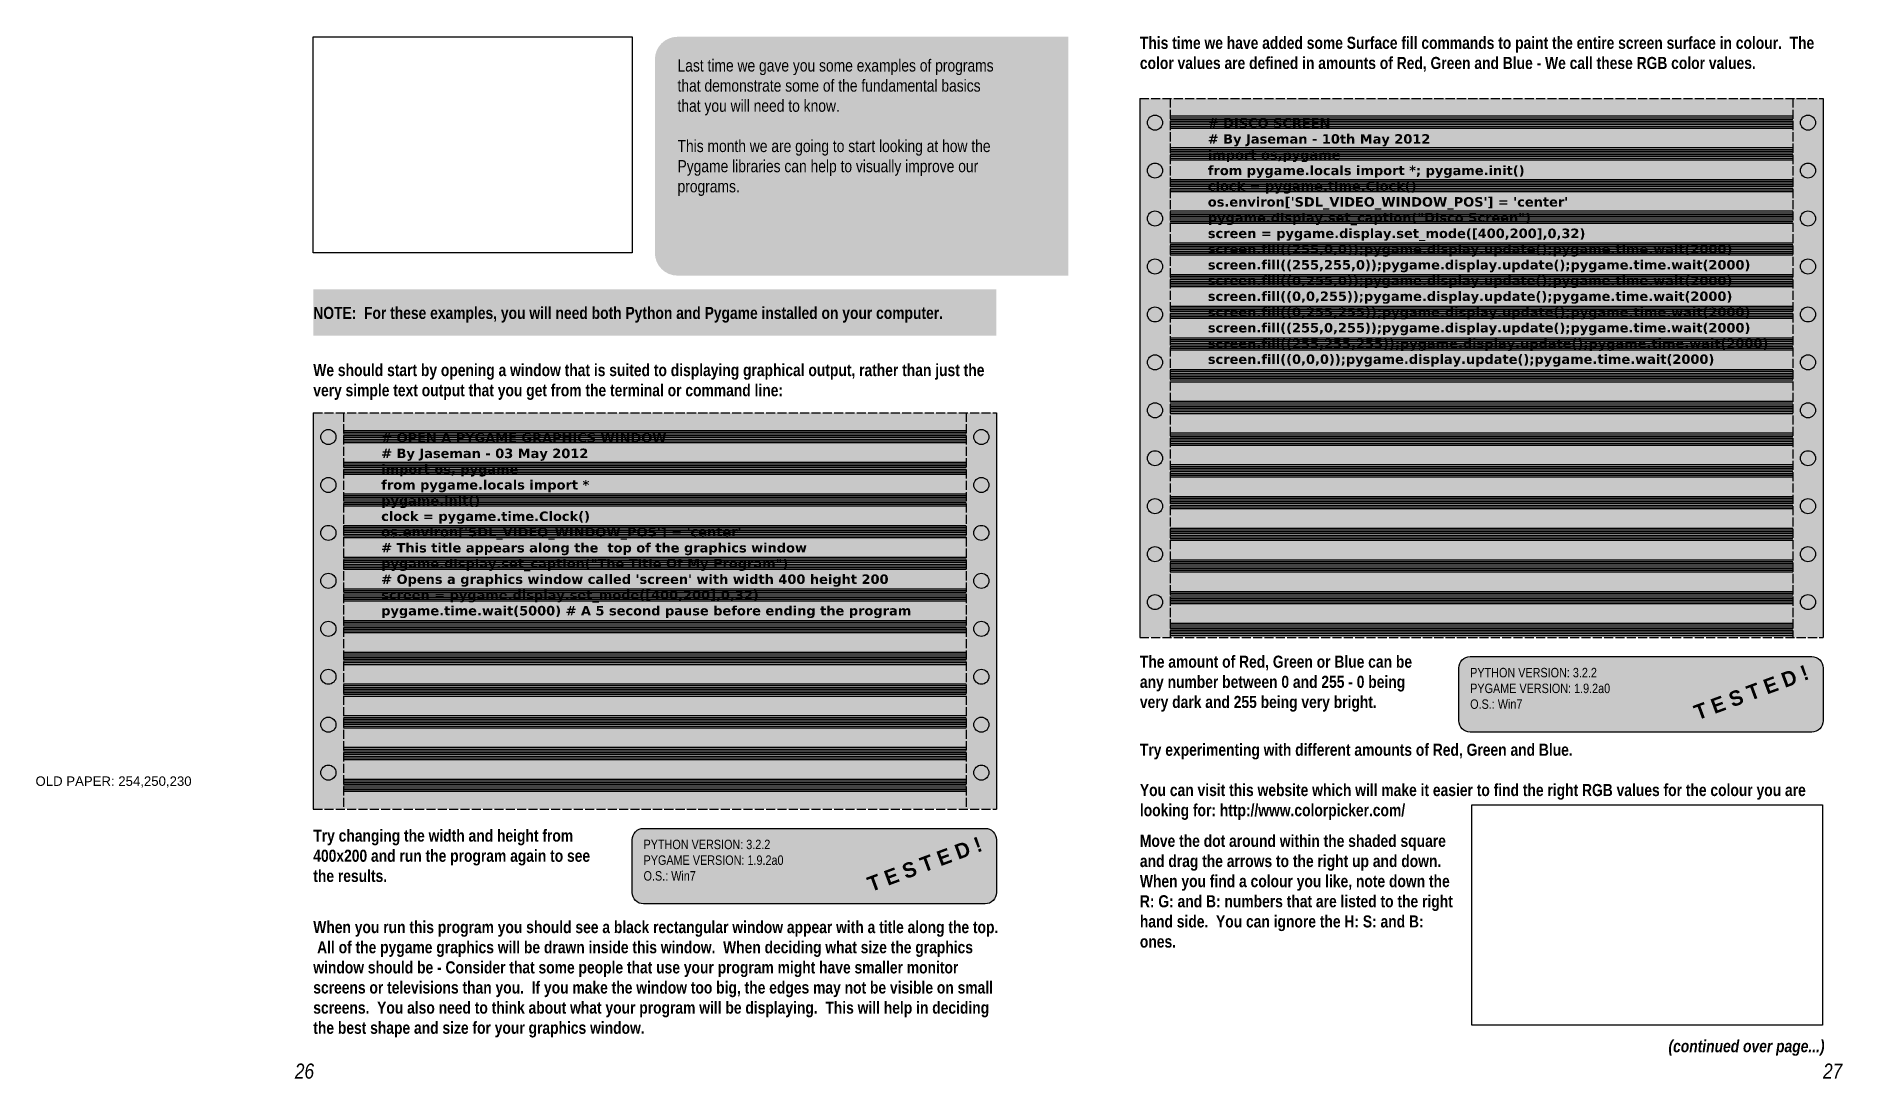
# Model space of a CAD drawing. Header units: millimetres. Extents: x 1111 to 1590, y 6 to 282.
import ezdxf

# ---------------------------------------------------------------- set-up
doc = ezdxf.new("R2010")
doc.units = ezdxf.units.MM
doc.header["$LTSCALE"] = 0.2
doc.linetypes.add('ACAD_ISO02W100', pattern=[15, 12, -3])
for name, color, linetype in [('Background Fill', 3, 'Continuous'), ('Images', 7, 'Continuous'), ('Text', 7, 'Continuous')]:
    doc.layers.add(name, color=color, linetype=linetype)
doc.styles.get("Standard").update_dxf_attribs({"font": 'arial.ttf'})
picture_1 = doc.add_image_def('image1.png', size_in_pixel=(512, 347))
picture_2 = doc.add_image_def('image2.png', size_in_pixel=(526, 330))

msp = doc.modelspace()

# ---------------------------------------------------------------- hatches: boundary and pattern name
at = {"layer": 'Background Fill', "true_color": 0x0a5180}
h = msp.add_hatch(color=146, dxfattribs=at)
h.dxf.hatch_style = 1
edge = h.paths.add_edge_path()
edge.add_line((1384.91, 218.73), (1384.91, 282))
edge.add_line((1384.91, 282), (1281.41, 282))
edge.add_arc((1281.41, 276), 6, 90, 180)
edge.add_line((1275.41, 276), (1275.41, 224.73))
edge.add_arc((1281.41, 224.73), 6, 180, 270)
edge.add_line((1281.41, 218.73), (1384.91, 218.73))
at = {"layer": 'Background Fill', "true_color": 0xfefae6}
h = msp.add_hatch(color=7, dxfattribs=at)
h.dxf.hatch_style = 1
h.paths.add_polyline_path([(1403.91, 122.89), (1411.91, 122.89), (1411.91, 265.69), (1403.91, 265.69)])
h.paths.add_polyline_path([(1405.91, 233.85, -1), (1409.91, 233.85, -1)], flags=16)
h.paths.add_polyline_path([(1409.91, 221.15, -1), (1405.91, 221.15, -1)], flags=16)
h.paths.add_polyline_path([(1405.91, 246.55, -1), (1409.91, 246.55, -1)], flags=16)
h.paths.add_polyline_path([(1409.91, 208.45, -1), (1405.91, 208.45, -1)], flags=16)
h.paths.add_polyline_path([(1405.91, 259.25, -1), (1409.91, 259.25, -1)], flags=16)
h.paths.add_polyline_path([(1409.91, 195.75, -1), (1405.91, 195.75, -1)], flags=16)
h.paths.add_polyline_path([(1409.91, 183.05, -1), (1405.91, 183.05, -1)], flags=16)
h.paths.add_polyline_path([(1409.91, 170.35, -1), (1405.91, 170.35, -1)], flags=16)
h.paths.add_polyline_path([(1409.91, 157.65, -1), (1405.91, 157.65, -1)], flags=16)
h.paths.add_polyline_path([(1409.91, 144.95, -1), (1405.91, 144.95, -1)], flags=16)
h.paths.add_polyline_path([(1409.91, 132.25, -1), (1405.91, 132.25, -1)], flags=16)
h.paths.add_polyline_path([(1576.91, 122.89), (1584.91, 122.89), (1584.91, 265.69), (1576.91, 265.69)])
h.paths.add_polyline_path([(1578.91, 233.85, -1), (1582.91, 233.85, -1)], flags=16)
h.paths.add_polyline_path([(1582.91, 221.15, -1), (1578.91, 221.15, -1)], flags=16)
h.paths.add_polyline_path([(1578.91, 246.55, -1), (1582.91, 246.55, -1)], flags=16)
h.paths.add_polyline_path([(1582.91, 208.45, -1), (1578.91, 208.45, -1)], flags=16)
h.paths.add_polyline_path([(1578.91, 259.25, -1), (1582.91, 259.25, -1)], flags=16)
h.paths.add_polyline_path([(1582.91, 195.75, -1), (1578.91, 195.75, -1)], flags=16)
h.paths.add_polyline_path([(1582.91, 183.05, -1), (1578.91, 183.05, -1)], flags=16)
h.paths.add_polyline_path([(1582.91, 170.35, -1), (1578.91, 170.35, -1)], flags=16)
h.paths.add_polyline_path([(1582.91, 157.65, -1), (1578.91, 157.65, -1)], flags=16)
h.paths.add_polyline_path([(1582.91, 144.95, -1), (1578.91, 144.95, -1)], flags=16)
h.paths.add_polyline_path([(1582.91, 132.25, -1), (1578.91, 132.25, -1)], flags=16)
h = msp.add_hatch(color=7, dxfattribs=at)
h.dxf.hatch_style = 1
h.paths.add_polyline_path([(1184.91, 77.4), (1192.91, 77.4), (1192.91, 182.4), (1184.91, 182.4)])
h.paths.add_polyline_path([(1186.91, 175.97, -1), (1190.91, 175.97, -1)], flags=16)
h.paths.add_polyline_path([(1190.91, 163.27, -1), (1186.91, 163.27, -1)], flags=16)
h.paths.add_polyline_path([(1190.91, 150.57, -1), (1186.91, 150.57, -1)], flags=16)
h.paths.add_polyline_path([(1190.91, 137.87, -1), (1186.91, 137.87, -1)], flags=16)
h.paths.add_polyline_path([(1190.91, 125.17, -1), (1186.91, 125.17, -1)], flags=16)
h.paths.add_polyline_path([(1190.91, 112.47, -1), (1186.91, 112.47, -1)], flags=16)
h.paths.add_polyline_path([(1190.91, 99.77, -1), (1186.91, 99.77, -1)], flags=16)
h.paths.add_polyline_path([(1190.91, 87.07, -1), (1186.91, 87.07, -1)], flags=16)
h.paths.add_polyline_path([(1365.91, 182.4), (1357.91, 182.4), (1357.91, 77.4), (1365.91, 77.4)])
h.paths.add_polyline_path([(1359.91, 175.97, -1), (1363.91, 175.97, -1)], flags=16)
h.paths.add_polyline_path([(1363.91, 163.27, -1), (1359.91, 163.27, -1)], flags=16)
h.paths.add_polyline_path([(1363.91, 150.57, -1), (1359.91, 150.57, -1)], flags=16)
h.paths.add_polyline_path([(1363.91, 137.87, -1), (1359.91, 137.87, -1)], flags=16)
h.paths.add_polyline_path([(1363.91, 125.17, -1), (1359.91, 125.17, -1)], flags=16)
h.paths.add_polyline_path([(1363.91, 112.47, -1), (1359.91, 112.47, -1)], flags=16)
h.paths.add_polyline_path([(1363.91, 99.77, -1), (1359.91, 99.77, -1)], flags=16)
h.paths.add_polyline_path([(1363.91, 87.07, -1), (1359.91, 87.07, -1)], flags=16)
h = msp.add_hatch(color=7, dxfattribs=at)
h.dxf.hatch_style = 1
edge = h.paths.add_edge_path()
edge.add_arc((1491.41, 114.81), 3, 90, 180, ccw=False)
edge.add_line((1491.41, 117.81), (1581.91, 117.81))
edge.add_arc((1581.91, 114.81), 3, 0, 90, ccw=False)
edge.add_line((1584.91, 114.81), (1584.91, 100.81))
edge.add_arc((1581.91, 100.81), 3, -90, 0, ccw=False)
edge.add_line((1581.91, 97.81), (1491.41, 97.81))
edge.add_arc((1491.41, 100.81), 3, 180, 270, ccw=False)
edge.add_line((1488.41, 100.81), (1488.41, 114.81))
h = msp.add_hatch(color=7, dxfattribs=at)
h.dxf.hatch_style = 1
edge = h.paths.add_edge_path()
edge.add_arc((1272.41, 69.3), 3, 90, 180, ccw=False)
edge.add_line((1272.41, 72.3), (1362.91, 72.3))
edge.add_arc((1362.91, 69.3), 3, 0, 90, ccw=False)
edge.add_line((1365.91, 69.3), (1365.91, 55.3))
edge.add_arc((1362.91, 55.3), 3, -90, 0, ccw=False)
edge.add_line((1362.91, 52.3), (1272.41, 52.3))
edge.add_arc((1272.41, 55.3), 3, 180, 270, ccw=False)
edge.add_line((1269.41, 55.3), (1269.41, 69.3))

# ---------------------------------------------------------------- linework, layer by layer
at = {"color": 254, "linetype": 'ACAD_ISO02W100', "true_color": 0xfcf0b6}
for p, q in [((1403.91, 265.69), (1584.91, 265.69)), ((1411.91, 265.69), (1411.91, 122.89)), ((1576.91, 265.69), (1576.91, 122.89)), ((1184.91, 182.4), (1365.91, 182.4)), ((1192.91, 182.4), (1192.91, 77.4)), ((1357.91, 182.4), (1357.91, 77.4)), ((1403.91, 122.89), (1584.91, 122.89)), ((1184.91, 77.4), (1365.91, 77.4))]:
    msp.add_line(p, q, dxfattribs=at)
at = {"color": 254, "true_color": 0xfcf0b6}
for p, q in [((1403.91, 265.69), (1403.91, 122.89)), ((1584.91, 265.69), (1584.91, 122.89)), ((1184.91, 182.4), (1184.91, 77.4)), ((1365.91, 182.4), (1365.91, 77.4))]:
    msp.add_line(p, q, dxfattribs=at)
for points in [[(1488.41, 114.81, -0.414214), (1491.41, 117.81), (1581.91, 117.81, -0.414214), (1584.91, 114.81), (1584.91, 100.81, -0.414214), (1581.91, 97.81), (1491.41, 97.81, -0.414214), (1488.41, 100.81)], [(1269.41, 69.3, -0.414214), (1272.41, 72.3), (1362.91, 72.3, -0.414214), (1365.91, 69.3), (1365.91, 55.3, -0.414214), (1362.91, 52.3), (1272.41, 52.3, -0.414214), (1269.41, 55.3)]]:
    msp.add_lwpolyline(points, format="xyb", close=True, dxfattribs=at)
for centre in [(1407.91, 259.25), (1580.91, 259.25), (1407.91, 246.55), (1580.91, 246.55), (1407.91, 233.85), (1580.91, 233.85), (1407.91, 221.15), (1580.91, 221.15), (1407.91, 208.45), (1580.91, 208.45), (1407.91, 195.75), (1580.91, 195.75), (1407.91, 183.05), (1580.91, 183.05), (1188.91, 175.97), (1361.91, 175.97), (1407.91, 170.35), (1580.91, 170.35), (1188.91, 163.27), (1361.91, 163.27), (1407.91, 157.65), (1580.91, 157.65), (1188.91, 150.57), (1361.91, 150.57), (1407.91, 144.95), (1580.91, 144.95), (1188.91, 137.87), (1361.91, 137.87), (1407.91, 132.25), (1580.91, 132.25), (1188.91, 125.17), (1361.91, 125.17), (1188.91, 112.47), (1361.91, 112.47), (1188.91, 99.77), (1361.91, 99.77), (1188.91, 87.07), (1361.91, 87.07)]:
    msp.add_circle(centre, 2, dxfattribs=at)
at = {"layer": 'Background Fill', "color": 7, "true_color": 0xe6fef3}
for p, q in [((1411.91, 261.03), (1576.91, 261.03)), ((1411.91, 260.57), (1576.91, 260.57)), ((1411.91, 260.11), (1576.91, 260.11)), ((1411.91, 259.65), (1576.91, 259.65)), ((1411.91, 259.19), (1576.91, 259.19)), ((1411.91, 258.73), (1576.91, 258.73)), ((1411.91, 258.27), (1576.91, 258.27)), ((1411.91, 257.81), (1576.91, 257.81)), ((1411.91, 252.63), (1576.91, 252.63)), ((1411.91, 252.17), (1576.91, 252.17)), ((1411.91, 251.71), (1576.91, 251.71)), ((1411.91, 251.25), (1576.91, 251.25)), ((1411.91, 250.79), (1576.91, 250.79)), ((1411.91, 250.33), (1576.91, 250.33)), ((1411.91, 249.87), (1576.91, 249.87)), ((1411.91, 249.41), (1576.91, 249.41)), ((1411.91, 244.23), (1576.91, 244.23)), ((1411.91, 243.77), (1576.91, 243.77)), ((1411.91, 243.31), (1576.91, 243.31)), ((1411.91, 242.85), (1576.91, 242.85)), ((1411.91, 242.39), (1576.91, 242.39)), ((1411.91, 241.93), (1576.91, 241.93)), ((1411.91, 241.47), (1576.91, 241.47)), ((1411.91, 241.01), (1576.91, 241.01)), ((1411.91, 235.85), (1576.91, 235.85)), ((1411.91, 235.39), (1576.91, 235.39)), ((1411.91, 234.93), (1576.91, 234.93)), ((1411.91, 234.47), (1576.91, 234.47)), ((1411.91, 234.01), (1576.91, 234.01)), ((1411.91, 233.55), (1576.91, 233.55)), ((1411.91, 233.09), (1576.91, 233.09)), ((1411.91, 232.63), (1576.91, 232.63)), ((1411.91, 227.45), (1576.91, 227.45)), ((1411.91, 226.99), (1576.91, 226.99)), ((1411.91, 226.53), (1576.91, 226.53)), ((1411.91, 226.07), (1576.91, 226.07)), ((1411.91, 225.61), (1576.91, 225.61)), ((1411.91, 225.15), (1576.91, 225.15)), ((1411.91, 224.69), (1576.91, 224.69)), ((1411.91, 224.23), (1576.91, 224.23)), ((1411.91, 219.05), (1576.91, 219.05)), ((1411.91, 218.59), (1576.91, 218.59)), ((1411.91, 218.13), (1576.91, 218.13)), ((1411.91, 217.67), (1576.91, 217.67)), ((1411.91, 217.21), (1576.91, 217.21)), ((1411.91, 216.75), (1576.91, 216.75)), ((1411.91, 216.29), (1576.91, 216.29)), ((1411.91, 215.83), (1576.91, 215.83)), ((1411.91, 210.65), (1576.91, 210.65)), ((1411.91, 210.19), (1576.91, 210.19)), ((1411.91, 209.73), (1576.91, 209.73)), ((1411.91, 209.27), (1576.91, 209.27)), ((1411.91, 208.81), (1576.91, 208.81)), ((1411.91, 208.35), (1576.91, 208.35)), ((1411.91, 207.89), (1576.91, 207.89)), ((1411.91, 207.43), (1576.91, 207.43)), ((1411.91, 202.25), (1576.91, 202.25)), ((1411.91, 201.79), (1576.91, 201.79)), ((1411.91, 201.33), (1576.91, 201.33)), ((1411.91, 200.87), (1576.91, 200.87)), ((1411.91, 200.41), (1576.91, 200.41)), ((1411.91, 199.95), (1576.91, 199.95)), ((1411.91, 199.49), (1576.91, 199.49)), ((1411.91, 199.03), (1576.91, 199.03)), ((1411.91, 193.85), (1576.91, 193.85)), ((1411.91, 193.39), (1576.91, 193.39)), ((1411.91, 192.93), (1576.91, 192.93)), ((1411.91, 192.47), (1576.91, 192.47)), ((1411.91, 192.01), (1576.91, 192.01)), ((1411.91, 191.55), (1576.91, 191.55)), ((1411.91, 191.09), (1576.91, 191.09)), ((1411.91, 190.63), (1576.91, 190.63)), ((1411.91, 185.45), (1576.91, 185.45)), ((1411.91, 184.99), (1576.91, 184.99)), ((1411.91, 184.53), (1576.91, 184.53)), ((1411.91, 184.07), (1576.91, 184.07)), ((1411.91, 183.61), (1576.91, 183.61)), ((1411.91, 183.15), (1576.91, 183.15)), ((1411.91, 182.69), (1576.91, 182.69)), ((1411.91, 182.23), (1576.91, 182.23)), ((1192.91, 177.74), (1357.91, 177.74)), ((1192.91, 177.28), (1357.91, 177.28)), ((1192.91, 176.82), (1357.91, 176.82)), ((1192.91, 176.36), (1357.91, 176.36)), ((1192.91, 175.9), (1357.91, 175.9)), ((1192.91, 175.44), (1357.91, 175.44)), ((1192.91, 174.98), (1357.91, 174.98)), ((1192.91, 174.52), (1357.91, 174.52)), ((1411.91, 177.05), (1576.91, 177.05)), ((1411.91, 176.59), (1576.91, 176.59)), ((1411.91, 176.13), (1576.91, 176.13)), ((1411.91, 175.67), (1576.91, 175.67)), ((1411.91, 175.21), (1576.91, 175.21)), ((1411.91, 174.75), (1576.91, 174.75)), ((1411.91, 174.29), (1576.91, 174.29)), ((1411.91, 173.83), (1576.91, 173.83)), ((1192.91, 169.34), (1357.91, 169.34)), ((1192.91, 168.88), (1357.91, 168.88)), ((1192.91, 168.42), (1357.91, 168.42)), ((1192.91, 167.96), (1357.91, 167.96)), ((1411.91, 168.65), (1576.91, 168.65)), ((1411.91, 168.19), (1576.91, 168.19)), ((1411.91, 167.73), (1576.91, 167.73)), ((1192.91, 167.5), (1357.91, 167.5)), ((1192.91, 167.04), (1357.91, 167.04)), ((1192.91, 166.58), (1357.91, 166.58)), ((1192.91, 166.12), (1357.91, 166.12)), ((1411.91, 167.27), (1576.91, 167.27)), ((1411.91, 166.81), (1576.91, 166.81)), ((1411.91, 166.35), (1576.91, 166.35)), ((1411.91, 165.89), (1576.91, 165.89)), ((1411.91, 165.43), (1576.91, 165.43)), ((1192.91, 160.94), (1357.91, 160.94)), ((1192.91, 160.48), (1357.91, 160.48)), ((1192.91, 160.02), (1357.91, 160.02)), ((1192.91, 159.56), (1357.91, 159.56)), ((1192.91, 159.1), (1357.91, 159.1)), ((1192.91, 158.64), (1357.91, 158.64)), ((1192.91, 158.18), (1357.91, 158.18)), ((1411.91, 160.25), (1576.91, 160.25)), ((1411.91, 159.79), (1576.91, 159.79)), ((1411.91, 159.33), (1576.91, 159.33)), ((1411.91, 158.87), (1576.91, 158.87)), ((1411.91, 158.41), (1576.91, 158.41)), ((1192.91, 157.72), (1357.91, 157.72)), ((1411.91, 157.95), (1576.91, 157.95)), ((1411.91, 157.49), (1576.91, 157.49)), ((1411.91, 157.03), (1576.91, 157.03)), ((1192.91, 152.57), (1357.91, 152.57)), ((1192.91, 152.11), (1357.91, 152.11)), ((1192.91, 151.65), (1357.91, 151.65)), ((1192.91, 151.19), (1357.91, 151.19)), ((1192.91, 150.73), (1357.91, 150.73)), ((1192.91, 150.27), (1357.91, 150.27)), ((1192.91, 149.81), (1357.91, 149.81)), ((1192.91, 149.35), (1357.91, 149.35)), ((1411.91, 151.85), (1576.91, 151.85)), ((1411.91, 151.39), (1576.91, 151.39)), ((1411.91, 150.93), (1576.91, 150.93)), ((1411.91, 150.47), (1576.91, 150.47)), ((1411.91, 150.01), (1576.91, 150.01)), ((1411.91, 149.55), (1576.91, 149.55)), ((1411.91, 149.09), (1576.91, 149.09)), ((1411.91, 148.63), (1576.91, 148.63)), ((1192.91, 144.17), (1357.91, 144.17)), ((1192.91, 143.71), (1357.91, 143.71)), ((1192.91, 143.25), (1357.91, 143.25)), ((1192.91, 142.79), (1357.91, 142.79)), ((1192.91, 142.33), (1357.91, 142.33)), ((1192.91, 141.87), (1357.91, 141.87)), ((1192.91, 141.41), (1357.91, 141.41)), ((1192.91, 140.95), (1357.91, 140.95)), ((1411.91, 143.45), (1576.91, 143.45)), ((1411.91, 142.99), (1576.91, 142.99)), ((1411.91, 142.53), (1576.91, 142.53)), ((1411.91, 142.07), (1576.91, 142.07)), ((1411.91, 141.61), (1576.91, 141.61)), ((1411.91, 141.15), (1576.91, 141.15)), ((1411.91, 140.69), (1576.91, 140.69)), ((1411.91, 140.23), (1576.91, 140.23)), ((1192.91, 135.77), (1357.91, 135.77)), ((1192.91, 135.31), (1357.91, 135.31)), ((1192.91, 134.85), (1357.91, 134.85)), ((1192.91, 134.39), (1357.91, 134.39)), ((1411.91, 135.05), (1576.91, 135.05)), ((1411.91, 134.59), (1576.91, 134.59)), ((1411.91, 134.13), (1576.91, 134.13)), ((1192.91, 133.93), (1357.91, 133.93)), ((1192.91, 133.47), (1357.91, 133.47)), ((1192.91, 133.01), (1357.91, 133.01)), ((1192.91, 132.55), (1357.91, 132.55)), ((1411.91, 133.67), (1576.91, 133.67)), ((1411.91, 133.21), (1576.91, 133.21)), ((1411.91, 132.75), (1576.91, 132.75)), ((1411.91, 132.29), (1576.91, 132.29)), ((1411.91, 131.83), (1576.91, 131.83)), ((1192.91, 127.37), (1357.91, 127.37)), ((1192.91, 126.91), (1357.91, 126.91)), ((1192.91, 126.45), (1357.91, 126.45)), ((1192.91, 125.99), (1357.91, 125.99)), ((1192.91, 125.53), (1357.91, 125.53)), ((1192.91, 125.07), (1357.91, 125.07)), ((1192.91, 124.61), (1357.91, 124.61)), ((1411.91, 126.65), (1576.91, 126.65)), ((1411.91, 126.19), (1576.91, 126.19)), ((1411.91, 125.73), (1576.91, 125.73)), ((1411.91, 125.27), (1576.91, 125.27)), ((1411.91, 124.81), (1576.91, 124.81)), ((1192.91, 124.15), (1357.91, 124.15)), ((1411.91, 124.35), (1576.91, 124.35)), ((1411.91, 123.89), (1576.91, 123.89)), ((1411.91, 123.43), (1576.91, 123.43)), ((1192.91, 118.97), (1357.91, 118.97)), ((1192.91, 118.51), (1357.91, 118.51)), ((1192.91, 118.05), (1357.91, 118.05)), ((1192.91, 117.59), (1357.91, 117.59)), ((1192.91, 117.13), (1357.91, 117.13)), ((1192.91, 116.67), (1357.91, 116.67)), ((1192.91, 116.21), (1357.91, 116.21)), ((1192.91, 115.75), (1357.91, 115.75)), ((1192.91, 110.57), (1357.91, 110.57)), ((1192.91, 110.11), (1357.91, 110.11)), ((1192.91, 109.65), (1357.91, 109.65)), ((1192.91, 109.19), (1357.91, 109.19)), ((1192.91, 108.73), (1357.91, 108.73)), ((1192.91, 108.27), (1357.91, 108.27)), ((1192.91, 107.81), (1357.91, 107.81)), ((1192.91, 107.35), (1357.91, 107.35)), ((1192.91, 102.17), (1357.91, 102.17)), ((1192.91, 101.71), (1357.91, 101.71)), ((1192.91, 101.25), (1357.91, 101.25)), ((1192.91, 100.79), (1357.91, 100.79)), ((1192.91, 100.33), (1357.91, 100.33)), ((1192.91, 99.87), (1357.91, 99.87)), ((1192.91, 99.41), (1357.91, 99.41)), ((1192.91, 98.95), (1357.91, 98.95)), ((1192.91, 93.77), (1357.91, 93.77)), ((1192.91, 93.31), (1357.91, 93.31)), ((1192.91, 92.85), (1357.91, 92.85)), ((1192.91, 92.39), (1357.91, 92.39)), ((1192.91, 91.93), (1357.91, 91.93)), ((1192.91, 91.47), (1357.91, 91.47)), ((1192.91, 91.01), (1357.91, 91.01)), ((1192.91, 90.55), (1357.91, 90.55)), ((1192.91, 85.37), (1357.91, 85.37)), ((1192.91, 84.91), (1357.91, 84.91)), ((1192.91, 84.45), (1357.91, 84.45)), ((1192.91, 83.99), (1357.91, 83.99)), ((1192.91, 83.53), (1357.91, 83.53)), ((1192.91, 83.07), (1357.91, 83.07)), ((1192.91, 82.61), (1357.91, 82.61)), ((1192.91, 82.15), (1357.91, 82.15))]:
    msp.add_line(p, q, dxfattribs=at)
at = {"layer": 'Background Fill', "color": 18, "true_color": 0x000000}
for points in [[(1403.91, 265.69), (1584.91, 265.69), (1403.91, 122.89), (1584.91, 122.89)], [(1184.91, 182.4), (1365.91, 182.4), (1184.91, 77.4), (1365.91, 77.4)]]:
    msp.add_solid(points, dxfattribs=at)
at = {"layer": 'Background Fill', "color": 7, "true_color": 0xfefae6}
for points in [[(1411.91, 265.69), (1576.91, 265.69), (1411.91, 122.89), (1576.91, 122.89)], [(1192.91, 182.4), (1357.91, 182.4), (1192.91, 77.4), (1357.91, 77.4)]]:
    msp.add_solid(points, dxfattribs=at)
at = {"layer": 'Background Fill', "color": 2}
msp.add_solid([(1184.91, 215.07), (1365.91, 215.07), (1184.91, 202.85), (1365.91, 202.85)], dxfattribs=at)

# ---------------------------------------------------------------- texts
at = {"char_height": 3.2, "attachment_point": 1}
for s, width, insert in [('{\\fArial Narrow|b1|i0|c0|p34;This time we have added some Surface fill commands to paint the entire screen surface in colour.  The color values are defined in amounts of Red, Green and Blue - We call these RGB color values.}', 181, (1403.91, 282)), ('{\\fArial Narrow|b0|i0|c0|p34;\\C40;\\c445679;Last time we gave you some examples of programs that demonstrate some of the fundamental basics that you will need to know.\\P\\PThis month we are going to start looking at how the Pygame libraries can help to visually improve our programs.}', 84.5, (1281.41, 276)), ('{\\fArial Narrow|b1|i0|c0|p34;NOTE:  For these examples, you will need both Python and Pygame installed on your computer.}', 181, (1184.91, 210.45)), ('{\\fArial Narrow|b1|i0|c0|p34;We should start by opening a window that is suited to displaying graphical output, rather than just the very simple text output that you get from the terminal or command line:}', 181, (1184.91, 195.31)), ('{\\fArial Narrow|b1|i0|c0|p34;The amount of Red, Green or Blue can be any number between 0 and 255 - 0 being very dark and 255 being very bright.}', 78.5, (1403.91, 118.06)), ('{\\fArial Narrow|b1|i0|c0|p34;Try experimenting with different amounts of Red, Green and Blue.\\P\\PYou can visit this website which will make it easier to find the right RGB values for the colour you are looking for: \\C1;http://www.colorpicker.com/}', 181, (1403.91, 94.73)), ('{\\fArial Narrow|b1|i0|c0|p34;Try changing the width and height from 400x200 and run the program again to see the results.}', 78.5, (1184.91, 71.98)), ('{\\fArial Narrow|b1|i0|c0|p34;Move the dot around within the shaded square and drag the arrows to the right up and down.  When you find a colour you like, note down the R: G: and B: numbers that are listed to the right hand side.  You can ignore the H: S: and B: ones.}', 85.0209, (1403.91, 70.59)), ('{\\fArial Narrow|b1|i0|c0|p34;When you run this program you should see a black rectangular window appear with a title along the top.  All of the pygame graphics will be drawn inside this window.  When deciding what size the graphics window should be - Consider that some people that use your program might have smaller monitor screens or televisions than you.  If you make the window too big, the edges may not be visible on small screens.  You also need to think about what your program will be displaying.  This will help in deciding the best shape and size for your graphics window.}', 181, (1184.91, 47.75)), ('\\pi61.542;{\\fArial Narrow|b1|i1|c0|p34;(continued over page...)}', 102.5, (1482.41, 16.21))]:
    msp.add_mtext_dynamic_manual_height_columns(s, width=width, gutter_width=12.5, heights=[0], dxfattribs=dict(at, insert=insert))
at = {"layer": 'Background Fill', "insert": (1111.32, 86.06), "char_height": 2.5, "attachment_point": 1}
msp.add_mtext_dynamic_manual_height_columns('OLD PAPER: 254,250,230', width=57.2672, gutter_width=12.5, heights=[0], dxfattribs=at)
at = {"layer": 'Text', "char_height": 2.5, "attachment_point": 1}
for s, width, insert in [('{\\fVerdana|b1|i0|c0|p34;\\C252;# DISCO SCREEN\\P# By Jaseman - 10th May 2012\\H2.6413x; \\H0.3786x;\\Pimport os,pygame\\H2.1287x; \\H0.46978x;\\Pfrom pygame.locals import *; pygame.init()\\H2.3063x; \\H0.4336x;\\Pclock = pygame.time.Clock()\\H2.2499x; \\H0.44446x;\\Pos.environ[\'SDL_VIDEO_WINDOW_POS\'] = \'center\'\\H2.2591x; \\H0.44265x;\\Ppygame.display.set_caption("Disco Screen")\\H2.2561x; \\H0.44325x;\\Pscreen = pygame.display.set_mode([400,200],0,32)\\H2.2571x; \\H0.44305x;\\Pscreen.fill((255,0,0));pygame.display.update();pygame.time.wait(2000)\\H2.2635x; \\H0.4418x;\\Pscreen.fill((255,255,0));pygame.display.update();pygame.time.wait(2000)\\H2.2709x; \\H0.44035x;\\Pscreen.fill((0,255,0));pygame.display.update();pygame.time.wait(2000)\\H2.2684x; \\H0.44083x;\\Pscreen.fill((0,0,255));pygame.display.update();pygame.time.wait(2000)\\H2.2693x; \\H0.44067x;\\Pscreen.fill((0,255,255));pygame.display.update();pygame.time.wait(2000)\\H2.269x; \\H0.44073x;\\Pscreen.fill((255,0,255));pygame.display.update();pygame.time.wait(2000)\\H2.2691x; \\H0.44071x;\\Pscreen.fill((255,255,255));pygame.display.update();pygame.time.wait(2000)\\H2.269x; \\H0.44071x;\\Pscreen.fill((0,0,0));pygame.display.update();pygame.time.wait(2000)\\H2.2691x; }', 145, (1421.91, 260.36)), ('{\\fVerdana|b1|i0|c0|p34;\\C252;# OPEN A PYGAME GRAPHICS WINDOW\\P# By Jaseman - 03 May 2012\\H2.651x; \\H0.37722x;\\Pimport os, pygame\\H2.1248x; \\H0.47062x;\\Pfrom pygame.locals import *\\H2.342x; \\H0.42698x;\\Ppygame.init()\\H2.2726x; \\H0.44002x;\\Pclock = pygame.time.Clock()\\H2.286x; \\H0.43744x;\\Pos.environ[\'SDL_VIDEO_WINDOW_POS\'] = \'center\'\\H2.2816x; \\H0.4383x;\\P# This title appears along the  top of the graphics window\\H2.2898x; \\H0.43673x;\\Ppygame.display.set_caption("The Title Of My Program")\\H2.2968x; \\H0.43539x;\\P# Opens a graphics window called \'screen\' with width 400 height 200\\H2.2877x; \\H0.43712x;\\Pscreen = pygame.display.set_mode([400,200],0,32)\\H2.281x; \\H0.4384x;\\Ppygame.time.wait(5000) # A 5 second pause before ending the program\\H2.29x; }', 145, (1202.91, 177.07)), ('{\\fArial Narrow|b0|i0|c0|p34;PYTHON VERSION: 3.2.2\\PPYGAME VERSION: 1.9.2a0\\PO.S.: Win7}', 96.5, (1491.41, 114.81)), ('{\\fArial Narrow|b0|i0|c0|p34;PYTHON VERSION: 3.2.2\\PPYGAME VERSION: 1.9.2a0\\PO.S.: Win7}', 96.5, (1272.41, 69.3))]:
    msp.add_mtext_dynamic_manual_height_columns(s, width=width, gutter_width=12.5, heights=[0], dxfattribs=dict(at, insert=insert))
at = {"layer": 'Text', "char_height": 4, "attachment_point": 1, "rotation": 20.3147}
for insert in [(1549.15, 104.26), (1330.15, 58.76)]:
    msp.add_mtext_dynamic_manual_height_columns('\\pi1.2065;{\\fViner Hand ITC|b1|i0|c0|p66;\\C21;\\c11053311;T E S T E D !}', width=33.5374, gutter_width=12.5, heights=[0], dxfattribs=dict(at, insert=insert))
at = {"layer": 'Text', "color": 255, "char_height": 4, "attachment_point": 1}
for s, width, insert in [('\\pi5.116;{\\fArial Narrow|b0|i1|c0|p34;\\C43;26}', 10, (1174.91, 10)), ('{\\fArial Narrow|b0|i1|c0|p34;\\C43;27}', 9.7232, (1584.91, 10))]:
    msp.add_mtext_dynamic_manual_height_columns(s, width=width, gutter_width=12.5, heights=[0], dxfattribs=dict(at, insert=insert))

# ---------------------------------------------------------------- pictures from other files: only their frames are drawn
at = {"layer": 'Images'}
image = msp.add_image(picture_1, insert=(1184.91, 224.73), size_in_units=(84.5, 57.27), dxfattribs=at)
image.dxf.flags = 7
image = msp.add_image(picture_2, insert=(1491.81, 20.19), size_in_units=(92.94, 58.31), dxfattribs=at)
image.dxf.flags = 7

doc.saveas('drawing.dxf')
